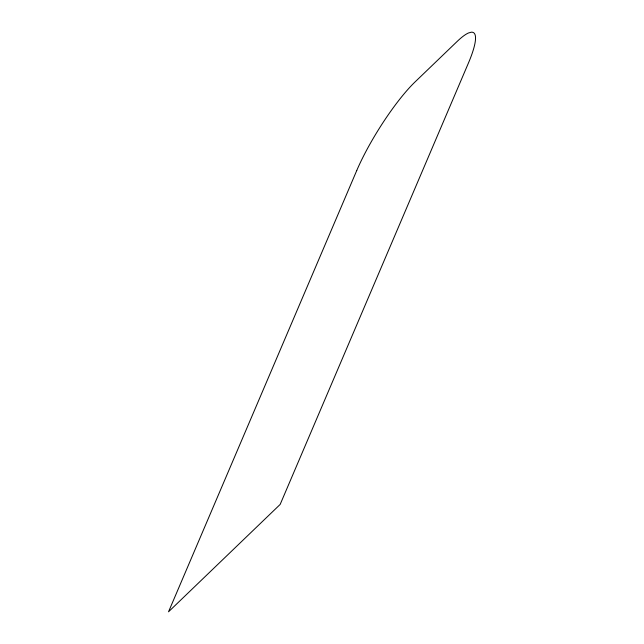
<?xml version="1.0" encoding="UTF-8"?>
<svg xmlns="http://www.w3.org/2000/svg" width="644" height="644" viewBox="0 0 644 644"><rect width="100%" height="100%" fill="white"/><g stroke="black" fill="none" stroke-linecap="round" stroke-linejoin="round"><path stroke-width="0.97" d="M356.736 170.555L168.527 611.8L280.156 504.437L468.365 63.193A75.581 15.013 -58 0 0 471.295 32.2L468.566 32.949A75.581 15.013 -58 0 0 457.007 41.586L415.147 81.844A75.581 15.013 -58 0 0 356.736 170.555"/></g></svg>
